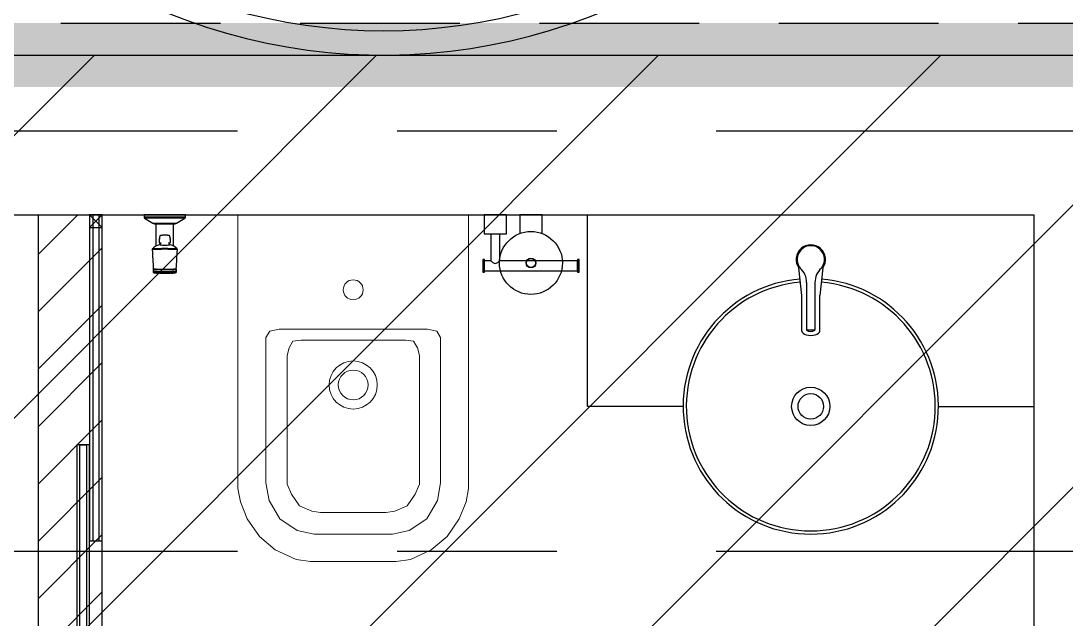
# Model space of a CAD drawing. Header units: centimetres. Extents: x -7408 to 35293, y -3951 to 3084.
# Drawn here: x -1678.8 to -1515, y 2619.7 to 2713.3 of the extents above; entities that cross this region are included whole.
import ezdxf

# ---------------------------------------------------------------- set-up
doc = ezdxf.new("R2010")
doc.units = ezdxf.units.CM
doc.header["$LTSCALE"] = 100
doc.header["$MEASUREMENT"] = 0
doc.linetypes.add('A0-01 FLOOR PLANS$0$HIDDEN', pattern=[0.375, 0.25, -0.125])
doc.linetypes.add('GRID$0$GRID$0$XREF GRID$0$GRIDS$0$CENTER', pattern=[2, 1.25, -0.25, 0.25, -0.25])
for name, color, linetype in [('A0-01 FLOOR PLANS$0$BATH FIXTURES', 85, 'Continuous'), ('A0-01 FLOOR PLANS$0$COUNTERS', 85, 'Continuous'), ('A0-01 FLOOR PLANS$0$DOOR', 1, 'Continuous'), ('A0-01 FLOOR PLANS$0$HIDDEN -03', 8, 'A0-01 FLOOR PLANS$0$HIDDEN'), ('A0-01 FLOOR PLANS$0$STAIR', 4, 'Continuous'), ('A0-01 FLOOR PLANS$0$THRESHOLD', 8, 'Continuous'), ('A0-01 FLOOR PLANS$0$TILE', 252, 'Continuous'), ('A0-01 FLOOR PLANS$0$WALL-01', 7, 'Continuous'), ('DCCA-USABLE AREA', 10, 'Continuous'), ('GRID$0$XREF GRID', 11, 'GRID$0$GRID$0$XREF GRID$0$GRIDS$0$CENTER')]:
    doc.layers.add(name, color=color, linetype=linetype)

# ---------------------------------------------------------------- blocks, each defined once
blk = doc.blocks.new('GRID')
at = {"layer": 'GRID$0$XREF GRID'}
for p, q in [((-1969.8, 2696.16), (-230.24, 2696.16)), ((-1969.8, 2630.32), (-230.24, 2630.32))]:
    blk.add_line(p, q, dxfattribs=at)
blk = doc.blocks.new('A0-01 FLOOR PLANS$0$Bath_WashBasin_D-40_01')
for p, q in [((-1.4, -7.96), (-1.88, -3.63)), ((1.88, -3.63), (1.4, -7.96)), ((-0.65, -5.9), (-0.65, -13.37)), ((0.65, -5.9), (0.65, -13.37)), ((-1.4, -13.5), (-1.4, -7.96)), ((1.4, -13.5), (1.4, -7.96)), ((0.65, -13.37), (-0.65, -13.37))]:
    blk.add_line(p, q)
for radius in [3, 2]:
    blk.add_circle((0, -25.3), radius)
for centre, radius, start, end in [((0, -2.3), 2.3, 324.6388, 215.3612), ((0, -2.3), 2.15, 320.9725, 219.0275), ((-3.61, -5.89), 2.96, 359.8082, 49.0473), ((3.61, -5.89), 2.96, 130.9527, 180.1918), ((0, -25.3), 20, 94.8311, 85.1689), ((0, -25.3), 19.5, 94.7941, 85.2059), ((0, -12.55), 1.05, 231.7534, 308.2466)]:
    blk.add_arc(centre, radius, start, end)
blk.add_ellipse((0, -13.5), major_axis=(-1.4, 0), ratio=0.500001, start_param=6.283185, end_param=9.424778)
blk = doc.blocks.new('A0-01 FLOOR PLANS$0$BID2')
at = {"layer": 'A0-01 FLOOR PLANS$0$BATH FIXTURES', "lineweight": 18}
for points in [[(18.07, 0), (0, 0), (0, -42.87), (0.38, -44.94), (1.44, -47.63), (3.36, -50.37), (5.82, -52.44), (9.13, -53.98), (11.34, -54.31), (18.07, -54.31)], [(18.07, 0), (36.1, 0), (36.1, -42.87), (35.76, -44.94), (34.65, -47.63), (32.78, -50.37), (30.28, -52.44), (27.01, -53.98), (24.8, -54.31), (18.07, -54.31)], [(18.07, -17.93), (6.44, -17.93), (5, -18.22), (4.37, -19.23), (4.37, -41.96), (4.9, -44.75), (6.58, -47.63), (9.28, -49.41), (11.92, -49.99), (18.07, -49.99)], [(18.07, -17.93), (29.7, -17.93), (31.15, -18.22), (31.72, -19.23), (31.72, -41.96), (31.24, -44.75), (29.56, -47.63), (26.82, -49.41), (24.22, -49.99), (18.07, -49.99)], [(18.07, -19.66), (9.9, -19.66), (8.6, -19.8), (8.03, -20.81), (7.69, -22.01), (7.69, -42.2), (8.36, -43.74), (9.66, -45.56), (11.58, -46.43), (12.93, -46.62), (18.07, -46.62)], [(18.07, -19.66), (26.24, -19.66), (27.49, -19.8), (28.12, -20.81), (28.45, -22.01), (28.45, -42.2), (27.78, -43.74), (26.48, -45.56), (24.56, -46.43), (23.17, -46.62), (18.07, -46.62)]]:
    blk.add_lwpolyline(points, dxfattribs=at)
for points in [[(16.49, -11.75), (16.49, -10.89), (17.19, -10.19), (18.05, -10.19), (18.91, -10.19), (19.61, -10.89), (19.61, -11.75), (19.61, -12.61), (18.91, -13.31), (18.05, -13.31), (17.19, -13.31), (16.49, -12.61), (16.49, -11.75)], [(14.28, -26.65), (14.28, -24.57), (15.96, -22.88), (18.05, -22.88), (20.13, -22.88), (21.82, -24.57), (21.82, -26.65), (21.82, -28.74), (20.13, -30.42), (18.05, -30.42), (15.96, -30.42), (14.28, -28.74), (14.28, -26.65)], [(15.72, -26.65), (15.72, -25.36), (16.76, -24.32), (18.05, -24.32), (19.34, -24.32), (20.38, -25.36), (20.38, -26.65), (20.38, -27.94), (19.34, -28.98), (18.05, -28.98), (16.76, -28.98), (15.72, -27.94), (15.72, -26.65)]]:
    blk.add_open_spline(points, degree=3, knots=[0, 0, 0, 0, 1, 1, 1, 2, 2, 2, 3, 3, 3, 4, 4, 4, 4], dxfattribs=at)
blk = doc.blocks.new('A0-01 FLOOR PLANS$0$A$Cadd0125e')
at = {"layer": 'A0-01 FLOOR PLANS$0$BATH FIXTURES'}
for p, q in [((7.82, 5.1), (7.82, 1.4)), ((8.65, 0.09), (8.65, 6.41)), ((8.82, 6.5), (8.82, 0)), ((9.16, 1.25), (9.16, 5.25)), ((7.76, 4.63), (4.26, 4.63)), ((4.84, 3.94), (4.44, 3.93)), ((4.84, 3.94), (4.44, 3.93)), ((4.82, 3.93), (4.82, 3.93)), ((5.52, 4.07), (5.32, 4.07)), ((4.26, 1.86), (7.76, 1.86)), ((4.44, 2.57), (4.84, 2.56)), ((5.32, 2.42), (5.52, 2.43))]:
    blk.add_line(p, q, dxfattribs=at)
for points in [[(0.59, 5.04), (0.27, 5.04)], [(0.27, 1.46), (0.59, 1.46)]]:
    blk.add_lwpolyline(points, close=True, dxfattribs=at)
blk.add_lwpolyline([(3.89, 5.15, 0.00277), (3.87, 5.16, 0.001337), (3.87, 5.17, -0.020661), (3.87, 1.33, 0.001362), (3.87, 1.34, 0.00279), (3.89, 1.35)], format="xyb", dxfattribs=at)
for points in [[(8.65, 0.09, 0.257001), (8.82, 0), (9.16, 0), (9.16, 6.5), (8.82, 6.5, 0.257001), (8.65, 6.41), (7.82, 5.1, 0.142087), (7.76, 4.88), (7.76, 1.62, 0.142087), (7.82, 1.4)], [(0.03, 4.1, 0.404323), (0, 4.07, -0.404323)], [(0.03, 3.39, 0.404323), (0, 3.36, -0.404323)], [(0.04, 4.54, 0.404323), (0.01, 4.51, -0.404323)], [(0.01, 3.84, 0.056358), (0.01, 3.83, -0.056358)], [(0.05, 4.16, 0.404323), (0.02, 4.13, -0.404323)], [(0.03, 2.67, 0.404323), (0, 2.65, -0.404323)], [(0.04, 2.91, 0.404323), (0.01, 2.88, -0.404323)], [(0.04, 2.23, 0.404323), (0.01, 2.21, -0.404323)], [(0.05, 3, 0.404323), (0.02, 2.97, -0.404323)]]:
    blk.add_lwpolyline(points, format="xyb", close=True, dxfattribs=at)
for centre, radius, start, end in [((3.72, 5.02), 0.207, 45.4618, 99.4976), ((-27.86, 3.25), 31.61, 356.42, 3.5774), ((3.83, 5.11), 0.0651, 46.2112, 54.7843), ((2.67, 3.86), 1.77, 4.0599, 46.7105), ((19.33, 3.25), 14.91, 177.1752, 182.8246), ((2.67, 2.64), 1.77, 313.2898, 355.9537), ((3.72, 1.48), 0.204, 260.0327, 314.9167), ((3.83, 1.39), 0.0656, 306.8555, 313.7758)]:
    blk.add_arc(centre, radius, start, end, dxfattribs=at)
for centre, major_axis, ratio, start_param, end_param in [((0.63, 3.25), (0, 1.76), 0.017452, 0.079526, 3.069997), ((0.63, 3.25), (0, 1.76), 0.017452, 0.079526, 3.069997), ((0.63, 3.25), (0, 1.76), 0.017452, 0, 0.079526), ((0.63, 3.25), (0, 1.76), 0.017452, 0, 0.079526), ((4.71, 3.96), (0.197, -0.012), 0.259959, 4.930881, 5.439711), ((0.63, 3.25), (0, 1.76), 0.017452, 3.069997, 3.292425), ((0.63, 3.25), (0, 1.76), 0.017452, 3.069997, 3.292425), ((0.63, 3.25), (0, 1.76), 0.017452, 3.292425, 3.362535), ((0.63, 3.25), (0, 1.76), 0.017452, 3.292425, 3.362535)]:
    blk.add_ellipse(centre, major_axis=major_axis, ratio=ratio, start_param=start_param, end_param=end_param, dxfattribs=at)
for points, knots in [([(0.27, 1.46), (0.25, 1.46), (0.22, 1.46), (0.18, 1.46), (0.15, 1.48), (0.13, 1.49), (0.12, 1.5), (0.11, 1.51), (0.1, 1.53), (0.09, 1.55), (0.08, 1.57), (0.08, 1.58), (0.08, 1.6), (0.08, 1.63), (0.08, 1.67), (0.07, 1.71), (0.07, 1.76), (0.07, 1.83), (0.07, 1.9), (0.07, 1.99), (0.06, 2.08), (0.06, 2.17), (0.06, 2.27), (0.06, 2.37), (0.06, 2.47), (0.06, 2.59), (0.06, 2.73), (0.06, 2.89), (0.06, 3.05), (0.06, 3.21), (0.06, 3.35), (0.06, 3.47), (0.06, 3.59), (0.06, 3.72), (0.06, 3.84), (0.06, 3.96), (0.06, 4.08), (0.06, 4.2), (0.06, 4.3), (0.06, 4.39), (0.06, 4.48), (0.07, 4.55), (0.07, 4.62), (0.07, 4.68), (0.07, 4.74), (0.07, 4.78), (0.08, 4.83), (0.08, 4.86), (0.08, 4.9), (0.08, 4.92), (0.09, 4.94), (0.09, 4.95), (0.09, 4.96), (0.1, 4.97), (0.11, 4.99), (0.12, 5), (0.13, 5.01), (0.14, 5.02), (0.16, 5.03), (0.19, 5.04), (0.23, 5.04), (0.26, 5.04), (0.27, 5.04), (0.26, 5.04), (0.23, 5.04), (0.19, 5.04), (0.16, 5.03), (0.14, 5.02), (0.13, 5.01), (0.12, 5), (0.11, 4.99), (0.1, 4.97), (0.09, 4.96), (0.09, 4.95), (0.09, 4.94), (0.08, 4.92), (0.08, 4.9), (0.08, 4.86), (0.08, 4.83), (0.07, 4.78), (0.07, 4.74), (0.07, 4.68), (0.07, 4.62), (0.07, 4.55), (0.06, 4.48), (0.06, 4.39), (0.06, 4.3), (0.06, 4.2), (0.06, 4.08), (0.06, 3.96), (0.06, 3.84), (0.06, 3.72), (0.06, 3.59), (0.06, 3.47), (0.06, 3.35), (0.06, 3.21), (0.06, 3.05), (0.06, 2.89), (0.06, 2.73), (0.06, 2.59), (0.06, 2.47), (0.06, 2.37), (0.06, 2.27), (0.06, 2.17), (0.06, 2.08), (0.07, 1.99), (0.07, 1.9), (0.07, 1.83), (0.07, 1.76), (0.07, 1.71), (0.08, 1.67), (0.08, 1.63), (0.08, 1.6), (0.08, 1.58), (0.08, 1.57), (0.09, 1.55), (0.1, 1.53), (0.11, 1.51), (0.12, 1.5), (0.13, 1.49), (0.15, 1.48), (0.18, 1.46), (0.22, 1.46), (0.25, 1.46), (0.27, 1.46)], [0, 0, 0, 0, 0.009924, 0.017881, 0.02396, 0.02839, 0.031389, 0.033592, 0.038002, 0.047186, 0.057208, 0.072286, 0.088852, 0.106788, 0.126095, 0.146781, 0.16886, 0.192349, 0.217137, 0.241707, 0.265629, 0.288899, 0.311512, 0.333465, 0.354752, 0.375371, 0.405038, 0.434021, 0.464183, 0.495586, 0.517215, 0.539395, 0.562133, 0.585428, 0.608917, 0.63157, 0.657568, 0.68228, 0.70571, 0.727859, 0.749308, 0.768613, 0.78946, 0.811862, 0.829695, 0.848419, 0.868047, 0.888308, 0.910368, 0.929016, 0.937976, 0.945877, 0.954411, 0.961283, 0.965115, 0.969625, 0.972243, 0.975197, 0.979194, 0.984585, 0.991509, 1, 1, 1, 1.008491, 1.015415, 1.020806, 1.024803, 1.027757, 1.030375, 1.034885, 1.038717, 1.045589, 1.054123, 1.062024, 1.070984, 1.089632, 1.111692, 1.131953, 1.151581, 1.170305, 1.188138, 1.21054, 1.231387, 1.250692, 1.272141, 1.29429, 1.31772, 1.342432, 1.36843, 1.391083, 1.414572, 1.437867, 1.460605, 1.482785, 1.504414, 1.535817, 1.565979, 1.594962, 1.624629, 1.645248, 1.666535, 1.688488, 1.711101, 1.734371, 1.758293, 1.782863, 1.807651, 1.83114, 1.853219, 1.873905, 1.893212, 1.911148, 1.927714, 1.942792, 1.952814, 1.961998, 1.966408, 1.968611, 1.97161, 1.97604, 1.982119, 1.990076, 2, 2, 2, 2]), ([(0.27, 1.46), (0.27, 1.46), (0.27, 1.46), (0.27, 1.46), (0.26, 1.51), (0.26, 1.69), (0.25, 1.83), (0.25, 2.16), (0.25, 2.36), (0.24, 2.8), (0.24, 3.03), (0.24, 3.5), (0.24, 3.74), (0.25, 4.17), (0.25, 4.37), (0.25, 4.69), (0.26, 4.83), (0.26, 5), (0.27, 5.04), (0.27, 5.04), (0.27, 5.04), (0.26, 5), (0.26, 4.83), (0.25, 4.69), (0.25, 4.37), (0.25, 4.17), (0.24, 3.74), (0.24, 3.5), (0.24, 3.03), (0.24, 2.8), (0.25, 2.36), (0.25, 2.16), (0.25, 1.83), (0.26, 1.69), (0.26, 1.51), (0.27, 1.46), (0.27, 1.46), (0.27, 1.46), (0.27, 1.46)], [0, 0, 0, 0, 0.002872, 0.002872, 0.127872, 0.127872, 0.252872, 0.252872, 0.377872, 0.377872, 0.502872, 0.502872, 0.627872, 0.627872, 0.752872, 0.752872, 0.877872, 0.877872, 1, 1, 1, 1.12242, 1.12242, 1.247719, 1.247719, 1.373018, 1.373018, 1.498316, 1.498316, 1.623615, 1.623615, 1.748914, 1.748914, 1.874213, 1.874213, 1.999512, 1.999512, 2, 2, 2, 2]), ([(0.6, 5.04), (0.6, 5.04), (0.6, 5.04), (0.61, 5.04), (0.62, 5.03), (0.62, 5.03), (0.62, 5.02), (0.63, 5.02), (0.63, 5.01), (0.63, 5.01), (0.63, 5), (0.63, 5.01), (0.63, 5.01), (0.63, 5.02), (0.62, 5.02), (0.62, 5.03), (0.62, 5.03), (0.61, 5.04), (0.6, 5.04), (0.6, 5.04), (0.6, 5.04)], [0, 0, 0, 0, 0.040837, 0.104882, 0.170099, 0.240859, 0.347859, 0.486894, 0.698093, 1, 1, 1, 1.301907, 1.513106, 1.652141, 1.759141, 1.829901, 1.895118, 1.959163, 2, 2, 2, 2]), ([(0.63, 1.52), (0.63, 1.53), (0.63, 1.53), (0.63, 1.56), (0.63, 1.59), (0.62, 1.68), (0.62, 1.73), (0.62, 1.86), (0.61, 1.93), (0.61, 2.09), (0.61, 2.18), (0.61, 2.37), (0.61, 2.47), (0.61, 2.79), (0.6, 3.02), (0.6, 3.25), (0.6, 3.48), (0.61, 3.71), (0.61, 4.13), (0.61, 4.33), (0.61, 4.57), (0.62, 4.64), (0.62, 4.77), (0.62, 4.82), (0.63, 4.91), (0.63, 4.94), (0.63, 4.97), (0.63, 4.97), (0.63, 4.98)], [0, 0, 0, 0, 0.031344, 0.031344, 0.169724, 0.169724, 0.308103, 0.308103, 0.446482, 0.446482, 0.584862, 0.584862, 0.723241, 0.723241, 1, 1, 1, 1.277961, 1.277961, 1.555923, 1.555923, 1.694904, 1.694904, 1.833884, 1.833884, 1.972865, 1.972865, 2, 2, 2, 2]), ([(0.68, 5.05), (0.68, 5.05), (0.67, 5.05), (0.66, 5.04), (0.65, 5.04), (0.65, 5.03), (0.64, 5.02), (0.64, 5.02), (0.64, 5.01), (0.63, 5), (0.63, 5), (0.63, 4.99), (0.63, 4.98), (0.63, 4.98)], [0, 0, 0, 0, 0.018142, 0.075916, 0.128935, 0.180639, 0.234525, 0.295667, 0.372066, 0.476166, 0.632104, 0.912558, 1, 1, 1, 1]), ([(0.03, 3.83), (0.03, 3.83), (0.03, 3.83), (0.02, 3.83), (0.01, 3.83), (0.01, 3.84), (0.01, 3.85), (0, 3.85), (0, 3.85), (0, 3.85), (0, 3.86), (0, 3.85), (0, 3.85), (0, 3.85), (0.01, 3.85), (0.01, 3.84), (0.01, 3.83), (0.02, 3.83), (0.03, 3.83), (0.03, 3.83), (0.03, 3.83)], [0, 0, 0, 0, 0.017198, 0.209791, 0.385258, 0.529689, 0.655532, 0.744471, 0.846042, 1, 1, 1, 1.153958, 1.255529, 1.344468, 1.470311, 1.614742, 1.790209, 1.982802, 2, 2, 2, 2]), ([(0.04, 4.27), (0.04, 4.27), (0.04, 4.26), (0.03, 4.27), (0.02, 4.27), (0.02, 4.28), (0.02, 4.28), (0.02, 4.29), (0.01, 4.29), (0.01, 4.29), (0.01, 4.29), (0.01, 4.29), (0.01, 4.29), (0.02, 4.29), (0.02, 4.28), (0.02, 4.28), (0.02, 4.27), (0.03, 4.27), (0.04, 4.26), (0.04, 4.27), (0.04, 4.27)], [0, 0, 0, 0, 0.017198, 0.209791, 0.385258, 0.529689, 0.655532, 0.744471, 0.846042, 1, 1, 1, 1.153958, 1.255529, 1.344468, 1.470311, 1.614742, 1.790209, 1.982802, 2, 2, 2, 2]), ([(0.04, 3.59), (0.04, 3.59), (0.04, 3.59), (0.03, 3.59), (0.02, 3.6), (0.01, 3.6), (0.01, 3.61), (0.01, 3.61), (0.01, 3.62), (0.01, 3.62), (0.01, 3.62), (0.01, 3.62), (0.01, 3.62), (0.01, 3.61), (0.01, 3.61), (0.01, 3.6), (0.02, 3.6), (0.03, 3.59), (0.04, 3.59), (0.04, 3.59), (0.04, 3.59)], [0, 0, 0, 0, 0.017198, 0.209791, 0.385258, 0.529689, 0.655532, 0.744471, 0.846042, 1, 1, 1, 1.153958, 1.255529, 1.344468, 1.470311, 1.614742, 1.790209, 1.982802, 2, 2, 2, 2]), ([(0.05, 3.5), (0.05, 3.5), (0.04, 3.5), (0.04, 3.51), (0.03, 3.51), (0.02, 3.52), (0.02, 3.52), (0.02, 3.53), (0.02, 3.53), (0.02, 3.53), (0.02, 3.53), (0.02, 3.53), (0.02, 3.53), (0.02, 3.53), (0.02, 3.52), (0.02, 3.52), (0.03, 3.51), (0.04, 3.51), (0.04, 3.5), (0.05, 3.5), (0.05, 3.5)], [0, 0, 0, 0, 0.017198, 0.209791, 0.385258, 0.529689, 0.655532, 0.744471, 0.846042, 1, 1, 1, 1.153958, 1.255529, 1.344468, 1.470311, 1.614742, 1.790209, 1.982802, 2, 2, 2, 2]), ([(4.74, 4.06), (4.72, 4.06), (4.7, 4.06), (4.67, 4.06), (4.66, 4.05), (4.65, 4.05), (4.64, 4.05), (4.62, 4.05), (4.6, 4.04), (4.59, 4.02), (4.57, 4.01), (4.56, 3.99), (4.55, 3.96), (4.54, 3.94), (4.54, 3.93), (4.54, 3.93)], [0, 0, 0, 0, 0.261916, 0.442765, 0.490102, 0.537322, 0.596088, 0.655775, 0.714696, 0.772041, 0.819201, 0.865142, 0.929777, 0.998908, 1, 1, 1, 1]), ([(4.74, 4.06), (4.83, 4.07), (4.92, 4.07), (5.02, 4.07), (5.09, 4.07), (5.17, 4.07), (5.24, 4.07), (5.31, 4.07), (5.38, 4.07), (5.44, 4.07)], [0, 0, 0, 0, 1, 1, 1, 2, 2, 2, 3, 3, 3, 3]), ([(5.52, 2.43), (5.53, 2.43), (5.55, 2.43), (5.58, 2.43), (5.61, 2.43), (5.63, 2.43), (5.65, 2.43), (5.67, 2.43), (5.69, 2.44), (5.71, 2.44), (5.72, 2.44), (5.74, 2.44), (5.75, 2.44), (5.77, 2.45), (5.78, 2.45), (5.79, 2.45), (5.79, 2.45), (5.8, 2.46), (5.81, 2.46), (5.82, 2.46), (5.82, 2.47), (5.83, 2.47), (5.84, 2.48), (5.85, 2.49), (5.87, 2.51), (5.88, 2.53), (5.89, 2.56), (5.9, 2.6), (5.91, 2.64), (5.92, 2.69), (5.93, 2.75), (5.93, 2.8), (5.94, 2.84), (5.94, 2.87), (5.94, 2.9), (5.94, 2.95), (5.95, 3.01), (5.95, 3.09), (5.95, 3.18), (5.95, 3.27), (5.95, 3.37), (5.95, 3.46), (5.94, 3.55), (5.94, 3.62), (5.93, 3.67), (5.93, 3.71), (5.92, 3.76), (5.92, 3.8), (5.91, 3.85), (5.9, 3.88), (5.89, 3.91), (5.89, 3.94), (5.88, 3.96), (5.87, 3.98), (5.86, 4), (5.85, 4.01), (5.84, 4.02), (5.83, 4.02), (5.82, 4.03), (5.82, 4.03), (5.81, 4.04), (5.8, 4.04), (5.79, 4.04), (5.78, 4.04), (5.78, 4.05), (5.77, 4.05), (5.76, 4.05), (5.75, 4.05), (5.74, 4.05), (5.72, 4.06), (5.71, 4.06), (5.69, 4.06), (5.67, 4.06), (5.66, 4.06), (5.64, 4.06), (5.62, 4.06), (5.6, 4.07), (5.58, 4.07), (5.56, 4.07), (5.56, 4.07)], [0, 0, 0, 0, 0.034691, 0.066377, 0.095186, 0.121282, 0.144852, 0.166081, 0.185168, 0.198757, 0.215917, 0.236123, 0.253223, 0.267206, 0.276209, 0.285043, 0.295811, 0.304095, 0.310563, 0.315945, 0.319875, 0.324511, 0.330106, 0.335887, 0.343605, 0.354236, 0.366908, 0.378747, 0.392043, 0.407307, 0.422694, 0.435607, 0.441339, 0.447544, 0.455288, 0.462789, 0.477632, 0.492677, 0.508995, 0.526024, 0.543675, 0.561661, 0.578526, 0.595192, 0.605393, 0.613569, 0.622125, 0.635568, 0.648559, 0.659166, 0.668835, 0.678191, 0.688076, 0.698939, 0.708058, 0.711559, 0.715397, 0.719322, 0.723637, 0.72731, 0.732041, 0.737264, 0.743366, 0.750983, 0.761063, 0.770186, 0.779166, 0.790116, 0.803025, 0.820484, 0.841437, 0.854477, 0.86953, 0.886728, 0.906336, 0.927258, 0.950798, 0.9772, 1, 1, 1, 1]), ([(0.03, 3.11), (0.03, 3.11), (0.03, 3.11), (0.02, 3.12), (0.01, 3.12), (0, 3.13), (0, 3.13), (0, 3.14), (0, 3.14), (0, 3.14), (0, 3.14), (0, 3.14), (0, 3.14), (0, 3.14), (0, 3.13), (0, 3.13), (0.01, 3.12), (0.02, 3.12), (0.03, 3.11), (0.03, 3.11), (0.03, 3.11)], [0, 0, 0, 0, 0.017198, 0.209791, 0.385258, 0.529689, 0.655532, 0.744471, 0.846042, 1, 1, 1, 1.153958, 1.255529, 1.344468, 1.470311, 1.614742, 1.790209, 1.982802, 2, 2, 2, 2]), ([(0.03, 2.4), (0.03, 2.4), (0.03, 2.4), (0.02, 2.41), (0.01, 2.41), (0.01, 2.42), (0.01, 2.42), (0, 2.43), (0, 2.43), (0, 2.43), (0, 2.43), (0, 2.43), (0, 2.43), (0, 2.43), (0.01, 2.42), (0.01, 2.42), (0.01, 2.41), (0.02, 2.41), (0.03, 2.4), (0.03, 2.4), (0.03, 2.4)], [0, 0, 0, 0, 0.017198, 0.209791, 0.385258, 0.529689, 0.655532, 0.744471, 0.846042, 1, 1, 1, 1.153958, 1.255529, 1.344468, 1.470311, 1.614742, 1.790209, 1.982802, 2, 2, 2, 2]), ([(0.01, 2.66), (0.01, 2.66), (0.01, 2.67), (0.01, 2.67), (0.01, 2.67), (0.01, 2.67), (0.01, 2.67), (0.01, 2.66), (0.01, 2.66)], [0, 0, 0, 0, 0.369056, 1, 1, 1, 1.630944, 2, 2, 2, 2]), ([(0.04, 1.96), (0.04, 1.96), (0.04, 1.96), (0.03, 1.97), (0.02, 1.97), (0.02, 1.98), (0.02, 1.98), (0.02, 1.99), (0.01, 1.99), (0.01, 1.99), (0.01, 1.99), (0.01, 1.99), (0.01, 1.99), (0.02, 1.99), (0.02, 1.98), (0.02, 1.98), (0.02, 1.97), (0.03, 1.97), (0.04, 1.96), (0.04, 1.96), (0.04, 1.96)], [0, 0, 0, 0, 0.017198, 0.209791, 0.385258, 0.529689, 0.655532, 0.744471, 0.846042, 1, 1, 1, 1.153958, 1.255529, 1.344468, 1.470311, 1.614742, 1.790209, 1.982802, 2, 2, 2, 2]), ([(0.05, 2.34), (0.05, 2.34), (0.04, 2.34), (0.04, 2.35), (0.03, 2.35), (0.02, 2.36), (0.02, 2.36), (0.02, 2.37), (0.02, 2.37), (0.02, 2.37), (0.02, 2.37), (0.02, 2.37), (0.02, 2.37), (0.02, 2.37), (0.02, 2.36), (0.02, 2.36), (0.03, 2.35), (0.04, 2.35), (0.04, 2.34), (0.05, 2.34), (0.05, 2.34)], [0, 0, 0, 0, 0.017198, 0.209791, 0.385258, 0.529689, 0.655532, 0.744471, 0.846042, 1, 1, 1, 1.153958, 1.255529, 1.344468, 1.470311, 1.614742, 1.790209, 1.982802, 2, 2, 2, 2]), ([(4.84, 2.58), (4.81, 2.59), (4.78, 2.59), (4.75, 2.59), (4.65, 2.59), (4.54, 2.59), (4.44, 2.59)], [0, 0, 0, 0, 1, 1, 1, 2, 2, 2, 2]), ([(4.54, 2.57), (4.54, 2.56), (4.55, 2.54), (4.56, 2.51), (4.57, 2.49), (4.58, 2.48), (4.59, 2.47), (4.61, 2.46), (4.62, 2.45), (4.64, 2.44), (4.65, 2.44), (4.66, 2.44), (4.67, 2.44), (4.69, 2.44), (4.71, 2.43), (4.73, 2.43), (4.73, 2.43)], [0, 0, 0, 0, 0.062609, 0.129698, 0.190349, 0.232139, 0.269729, 0.30588, 0.36386, 0.421572, 0.479984, 0.53868, 0.587117, 0.636096, 0.881647, 1, 1, 1, 1]), ([(5.44, 2.43), (5.38, 2.43), (5.31, 2.42), (5.24, 2.42), (5.17, 2.42), (5.09, 2.42), (5.02, 2.42), (4.92, 2.42), (4.83, 2.42), (4.74, 2.43)], [0, 0, 0, 0, 1, 1, 1, 2, 2, 2, 3, 3, 3, 3]), ([(0.63, 1.5), (0.63, 1.5), (0.63, 1.5), (0.63, 1.49), (0.63, 1.48), (0.62, 1.48), (0.62, 1.47), (0.62, 1.47), (0.62, 1.46), (0.61, 1.46), (0.6, 1.45), (0.59, 1.46), (0.59, 1.46), (0.59, 1.46), (0.6, 1.45), (0.61, 1.46), (0.62, 1.46), (0.62, 1.47), (0.62, 1.47), (0.62, 1.48), (0.63, 1.48), (0.63, 1.49), (0.63, 1.5), (0.63, 1.5), (0.63, 1.5)], [0, 0, 0, 0, 0.003514, 0.353947, 0.551493, 0.672416, 0.756463, 0.821383, 0.877965, 0.933598, 0.994778, 1, 1, 1, 1.005222, 1.066402, 1.122035, 1.178617, 1.243537, 1.327584, 1.448507, 1.646053, 1.996486, 2, 2, 2, 2]), ([(0.63, 1.52), (0.63, 1.52), (0.63, 1.51), (0.63, 1.5), (0.64, 1.49), (0.64, 1.49), (0.64, 1.48), (0.65, 1.47), (0.65, 1.46), (0.66, 1.46), (0.67, 1.45), (0.68, 1.45), (0.68, 1.45)], [0, 0, 0, 0, 0.087435, 0.430457, 0.580647, 0.688337, 0.753671, 0.81216, 0.867684, 0.92348, 0.980477, 1, 1, 1, 1])]:
    blk.add_open_spline(points, degree=3, knots=knots, dxfattribs=at)
for points, weights, knots in [([(0.63, 5), (0.63, 4.99), (0.63, 4.98), (0.63, 4.99), (0.63, 5), (0.63, 5.01), (0.63, 5.01), (0.63, 5.01), (0.63, 5)], [1, 0.999435686662, 1, 0.999435686662, 1, 0.997653932691, 1, 0.997653932691, 1], [0, 0, 0, 0.0671932, 0.0671932, 0.1343865, 0.1343865, 0.2714116, 0.2714116, 0.4084367, 0.4084367, 0.4084367]), ([(0, 3.86), (0, 3.88), (0, 3.96), (0, 4.05), (0, 4.06), (0, 4.05), (0, 3.96), (0, 3.88), (0, 3.86)], [1, 0.771731449229, 1, 0.771731449229, 1, 0.771731449229, 1, 0.771731449229, 1], [0, 0, 0, 1.378474, 1.378474, 2.756948, 2.756948, 4.135422, 4.135422, 5.513896, 5.513896, 5.513896]), ([(0, 3.15), (0, 3.16), (0, 3.25), (0, 3.34), (0, 3.35), (0, 3.34), (0, 3.25), (0, 3.16), (0, 3.15)], [1, 0.771731449229, 1, 0.771731449229, 1, 0.771731449229, 1, 0.771731449229, 1], [0, 0, 0, 1.378474, 1.378474, 2.756948, 2.756948, 4.135422, 4.135422, 5.513896, 5.513896, 5.513896]), ([(0.01, 4.3), (0.01, 4.31), (0.01, 4.4), (0.01, 4.49), (0.01, 4.5), (0.01, 4.49), (0.01, 4.4), (0.01, 4.31), (0.01, 4.3)], [1, 0.771731449229, 1, 0.771731449229, 1, 0.771731449229, 1, 0.771731449229, 1], [0, 0, 0, 1.378474, 1.378474, 2.756948, 2.756948, 4.135422, 4.135422, 5.513896, 5.513896, 5.513896]), ([(0.01, 3.62), (0.01, 3.64), (0.01, 3.73), (0.01, 3.81), (0.01, 3.83), (0.01, 3.81), (0.01, 3.73), (0.01, 3.64), (0.01, 3.62)], [1, 0.771731449229, 1, 0.771731449229, 1, 0.771731449229, 1, 0.771731449229, 1], [0, 0, 0, 1.378474, 1.378474, 2.756948, 2.756948, 4.135422, 4.135422, 5.513896, 5.513896, 5.513896]), ([(0.02, 3.54), (0.02, 3.55), (0.02, 3.6), (0.02, 3.55), (0.02, 3.54)], [1, 0.880136793313, 1, 0.880136793313, 1], [0, 0, 0, 0.989292, 0.989292, 1.978584, 1.978584, 1.978584]), ([(0.03, 3.83), (0.03, 3.83), (0.03, 3.96), (0.03, 4.1), (0.03, 4.1), (0.05, 4.1), (0.06, 4.1), (0.05, 4.1), (0.03, 4.1), (0.03, 4.1), (0.03, 3.96), (0.03, 3.83), (0.03, 3.83), (0.05, 3.83), (0.06, 3.83), (0.05, 3.83), (0.03, 3.83)], [1, 0.707214493379, 1, 0.707214493379, 1, 1, 1, 1, 1, 0.707214493379, 1, 0.707214493379, 1, 1, 1, 1, 1], [0, 0, 0, 1.570492, 1.570492, 3.140983, 3.140983, 4.140983, 4.140983, 5.140983, 5.140983, 6.711475, 6.711475, 8.281967, 8.281967, 9.281967, 9.281967, 10.281967, 10.281967, 10.281967]), ([(0.03, 3.39), (0.03, 3.4), (0.03, 3.43), (0.03, 3.47), (0.03, 3.52), (0.03, 3.47), (0.03, 3.43), (0.03, 3.4), (0.03, 3.39)], [1, 0.919204368944, 1, 0.919204368944, 1, 0.919204368944, 1, 0.919204368944, 1], [0, 0, 0, 0.809482, 0.809482, 1.618964, 1.618964, 2.428447, 2.428447, 3.237929, 3.237929, 3.237929]), ([(0.03, 3.11), (0.03, 3.11), (0.03, 3.25), (0.03, 3.39), (0.03, 3.39), (0.04, 3.39), (0.06, 3.39), (0.04, 3.39), (0.03, 3.39), (0.03, 3.39), (0.03, 3.25), (0.03, 3.11), (0.03, 3.11), (0.04, 3.11), (0.06, 3.11), (0.04, 3.11), (0.03, 3.11)], [1, 0.707214493378, 1, 0.707214493378, 1, 1, 1, 1, 1, 0.707214493381, 1, 0.707214493381, 1, 1, 1, 1, 1], [0, 0, 0, 1.570492, 1.570492, 3.140983, 3.140983, 4.140983, 4.140983, 5.140983, 5.140983, 6.711475, 6.711475, 8.281967, 8.281967, 9.281967, 9.281967, 10.281967, 10.281967, 10.281967]), ([(0.04, 4.27), (0.04, 4.27), (0.04, 4.4), (0.04, 4.54), (0.04, 4.54), (0.06, 4.54), (0.07, 4.54), (0.06, 4.54), (0.04, 4.54), (0.04, 4.54), (0.04, 4.4), (0.04, 4.27), (0.04, 4.27), (0.05, 4.27), (0.06, 4.26), (0.05, 4.27), (0.04, 4.27)], [1, 0.707214493379, 1, 0.707214493379, 1, 1, 1, 1, 1, 0.707214493381, 1, 0.707214493381, 1, 1, 1, 1, 1], [0, 0, 0, 1.570492, 1.570492, 3.140983, 3.140983, 4.140983, 4.140983, 5.140983, 5.140983, 6.711475, 6.711475, 8.281967, 8.281967, 9.281967, 9.281967, 10.281967, 10.281967, 10.281967]), ([(0.04, 4.1), (0.05, 4.16), (0.05, 4.16), (0.05, 4.16), (0.06, 4.16), (0.05, 4.16), (0.05, 4.16), (0.05, 4.16), (0.04, 4.1)], [1, 0.884663674898, 1, 1, 1, 1, 1, 0.884663674898, 1], [0, 0, 0, 0.970048, 0.970048, 1.970048, 1.970048, 2.970048, 2.970048, 3.940097, 3.940097, 3.940097]), ([(0.04, 3.83), (0.04, 3.76), (0.04, 3.68), (0.04, 3.59), (0.04, 3.59), (0.05, 3.59), (0.06, 3.59), (0.05, 3.59), (0.04, 3.59), (0.04, 3.59), (0.04, 3.68), (0.04, 3.76), (0.04, 3.83)], [1, 0.824380766099, 1, 0.824380766099, 1, 1, 1, 1, 1, 0.824519982907, 1, 0.824519982907, 1], [0, 0, 0, 1.203378, 1.203378, 2.406756, 2.406756, 3.406756, 3.406756, 4.406756, 4.406756, 5.609642, 5.609642, 6.812528, 6.812528, 6.812528]), ([(0.05, 3.5), (0.05, 3.5), (0.05, 3.59), (0.05, 3.5), (0.05, 3.5), (0.05, 3.5), (0.06, 3.5), (0.05, 3.5), (0.05, 3.5)], [1, 0.826224660362, 1, 0.826224660368, 1, 1, 1, 1, 1], [0, 0, 0, 1.196847, 1.196847, 2.393695, 2.393695, 3.393695, 3.393695, 4.393695, 4.393695, 4.393695]), ([(0.63, 1.65), (0.61, 1.65), (0.6, 2.45), (0.59, 3.25), (0.6, 4.05), (0.61, 4.85), (0.63, 4.85), (0.6, 4.85), (0.6, 3.25), (0.6, 1.65), (0.63, 1.65)], [1, 0.866025403784, 1, 0.866025403784, 1, 0.866025403784, 1, 0.707106781187, 1, 0.707106781187, 1], [0, 0, 0, 1.047198, 1.047198, 2.094395, 2.094395, 3.141593, 3.141593, 4.712389, 4.712389, 6.283185, 6.283185, 6.283185]), ([(4.44, 3.91), (4.6, 3.91), (4.75, 3.91), (4.8, 3.91), (4.84, 3.92)], [1, 1, 1, 0.967192798555, 1], [0, 0, 0, 1, 1, 1.513717, 1.513717, 1.513717]), ([(0, 2.44), (0, 2.45), (0, 2.54), (0, 2.63), (0, 2.64), (0, 2.63), (0, 2.54), (0, 2.45), (0, 2.44)], [1, 0.771731449229, 1, 0.771731449229, 1, 0.771731449229, 1, 0.771731449229, 1], [0, 0, 0, 1.378474, 1.378474, 2.756948, 2.756948, 4.135422, 4.135422, 5.513896, 5.513896, 5.513896]), ([(0.01, 2.67), (0.01, 2.69), (0.01, 2.77), (0.01, 2.86), (0.01, 2.88), (0.01, 2.86), (0.01, 2.77), (0.01, 2.69), (0.01, 2.67)], [1, 0.771731449229, 1, 0.771731449229, 1, 0.771731449229, 1, 0.771731449229, 1], [0, 0, 0, 1.378474, 1.378474, 2.756948, 2.756948, 4.135422, 4.135422, 5.513896, 5.513896, 5.513896]), ([(0.01, 2), (0.01, 2.01), (0.01, 2.1), (0.01, 2.19), (0.01, 2.2), (0.01, 2.19), (0.01, 2.1), (0.01, 2.01), (0.01, 2)], [1, 0.771731449229, 1, 0.771731449229, 1, 0.771731449229, 1, 0.771731449229, 1], [0, 0, 0, 1.378474, 1.378474, 2.756948, 2.756948, 4.135422, 4.135422, 5.513896, 5.513896, 5.513896]), ([(0.02, 2.9), (0.02, 2.95), (0.02, 2.96), (0.02, 2.95), (0.02, 2.9)], [1, 0.876807866783, 1, 0.876807866783, 1], [0, 0, 0, 1.003227, 1.003227, 2.006454, 2.006454, 2.006454]), ([(0.03, 2.98), (0.03, 3.03), (0.03, 3.07), (0.03, 3.1), (0.03, 3.11), (0.03, 3.1), (0.03, 3.07), (0.03, 3.03), (0.03, 2.98)], [1, 0.918085200288, 1, 0.918085200288, 1, 0.918085200288, 1, 0.918085200288, 1], [0, 0, 0, 0.815148, 0.815148, 1.630295, 1.630295, 2.445443, 2.445443, 3.260591, 3.260591, 3.260591]), ([(0.03, 2.4), (0.03, 2.4), (0.03, 2.54), (0.03, 2.67), (0.03, 2.67), (0.05, 2.67), (0.06, 2.67), (0.05, 2.67), (0.03, 2.67), (0.03, 2.67), (0.03, 2.54), (0.03, 2.4), (0.03, 2.4), (0.05, 2.4), (0.06, 2.4), (0.05, 2.4), (0.03, 2.4)], [1, 0.707214493381, 1, 0.707214493381, 1, 1, 1, 1, 1, 0.707214493379, 1, 0.707214493379, 1, 1, 1, 1, 1], [0, 0, 0, 1.570492, 1.570492, 3.140983, 3.140983, 4.140983, 4.140983, 5.140983, 5.140983, 6.711475, 6.711475, 8.281967, 8.281967, 9.281967, 9.281967, 10.281967, 10.281967, 10.281967]), ([(0.04, 2.67), (0.04, 2.74), (0.04, 2.82), (0.04, 2.91), (0.04, 2.91), (0.05, 2.91), (0.06, 2.91), (0.05, 2.91), (0.04, 2.91), (0.04, 2.91), (0.04, 2.82), (0.04, 2.74), (0.04, 2.67)], [1, 0.825991228198, 1, 0.825991228198, 1, 1, 1, 1, 1, 0.825991228198, 1, 0.825991228198, 1], [0, 0, 0, 1.197676, 1.197676, 2.395352, 2.395352, 3.395352, 3.395352, 4.395352, 4.395352, 5.593027, 5.593027, 6.790703, 6.790703, 6.790703]), ([(0.05, 2.34), (0.05, 2.34), (0.04, 2.4), (0.05, 2.34), (0.05, 2.34), (0.05, 2.34), (0.06, 2.34), (0.05, 2.34), (0.05, 2.34)], [1, 0.884663674904, 1, 0.884663674899, 1, 1, 1, 1, 1], [0, 0, 0, 0.970048, 0.970048, 1.940097, 1.940097, 2.940097, 2.940097, 3.940097, 3.940097, 3.940097]), ([(0.04, 1.96), (0.04, 1.96), (0.04, 2.1), (0.04, 2.23), (0.04, 2.23), (0.05, 2.23), (0.06, 2.24), (0.05, 2.23), (0.04, 2.23), (0.04, 2.23), (0.04, 2.1), (0.04, 1.96), (0.04, 1.96), (0.06, 1.96), (0.07, 1.96), (0.06, 1.96), (0.04, 1.96)], [1, 0.707214493379, 1, 0.707214493379, 1, 1, 1, 1, 1, 0.707214493379, 1, 0.707214493379, 1, 1, 1, 1, 1], [0, 0, 0, 1.570492, 1.570492, 3.140983, 3.140983, 4.140983, 4.140983, 5.140983, 5.140983, 6.711475, 6.711475, 8.281967, 8.281967, 9.281967, 9.281967, 10.281967, 10.281967, 10.281967]), ([(0.05, 2.91), (0.05, 3), (0.05, 3), (0.05, 3), (0.06, 3), (0.05, 3), (0.05, 3), (0.05, 3), (0.05, 2.91)], [1, 0.826224660367, 1, 1, 1, 1, 1, 0.826224660367, 1], [0, 0, 0, 1.196847, 1.196847, 2.196847, 2.196847, 3.196847, 3.196847, 4.393695, 4.393695, 4.393695])]:
    blk.add_rational_spline(points, weights, degree=2, knots=knots, dxfattribs=at)
for points in [[(3.69, 5.22), (2.69, 5.16), (1.69, 5.11), (0.68, 5.05)], [(4.84, 3.94), (4.84, 3.94), (4.84, 3.94), (4.84, 3.94)], [(5.53, 4.07), (5.53, 4.07), (5.54, 4.07), (5.55, 4.07)], [(4.59, 2.57), (4.59, 2.57), (4.59, 2.57), (4.59, 2.57)], [(4.84, 2.58), (4.81, 2.59), (4.78, 2.59), (4.75, 2.59)], [(5.52, 2.43), (5.52, 2.43), (5.52, 2.43), (5.52, 2.43)], [(0.68, 1.45), (1.69, 1.39), (2.69, 1.34), (3.69, 1.28)]]:
    blk.add_open_spline(points, degree=3, dxfattribs=at)
blk = doc.blocks.new('A0-01 FLOOR PLANS$0$A$C9e603a0f')
at = {"layer": 'A0-01 FLOOR PLANS$0$BATH FIXTURES'}
for p, q in [((5.8, 2.95), (5.8, 0)), ((9.3, 0), (9.3, 2.95)), ((5.8, 0), (9.3, 0))]:
    blk.add_line(p, q, dxfattribs=at)
for points in [[(0.25, 9), (0, 9), (0, 7), (0.25, 7)], [(14.85, 7), (15.1, 7), (15.1, 9), (14.85, 9)], [(11.4, 3), (11.4, 0), (14.9, 0), (14.9, 3)]]:
    blk.add_lwpolyline(points, close=True, dxfattribs=at)
for points in [[(14.85, 8.8), (0.25, 8.8), (0.25, 7.2), (12.45, 7.2), (12.45, 3)], [(13.85, 3), (13.85, 7.2), (14.85, 7.2)]]:
    blk.add_lwpolyline(points, dxfattribs=at)
for radius in [4.93, 0.75, 0.7]:
    blk.add_circle((7.55, 7.55), radius, dxfattribs=at)
blk.add_open_spline([(13.85, 7.2), (13.85, 7.2), (13.85, 7.2), (13.85, 7.2), (13.83, 7.22), (13.75, 7.28), (13.7, 7.33), (13.57, 7.43), (13.5, 7.48), (13.34, 7.57), (13.25, 7.61), (13.05, 7.61), (12.96, 7.57), (12.79, 7.48), (12.72, 7.43), (12.6, 7.33), (12.55, 7.28), (12.47, 7.22), (12.45, 7.2), (12.45, 7.2)], degree=3, knots=[0, 0, 0, 0, 0.000914, 0.000914, 0.1258, 0.1258, 0.250685, 0.250685, 0.375571, 0.375571, 0.500457, 0.500457, 0.625343, 0.625343, 0.750228, 0.750228, 0.875114, 0.875114, 1, 1, 1, 1], dxfattribs=at)
blk = doc.blocks.new('A0-01 FLOOR PLANS')
at = {"layer": 'A0-01 FLOOR PLANS$0$THRESHOLD', "transparency": 33554687}
h = blk.add_hatch(dxfattribs=at)
h.set_pattern_fill('ANSI31', color=256, scale=2, angle=360)
h.set_pattern_definition([(45, (3339.3046, 6237.317), (-4.490128, 4.490128), [])])
h.paths.add_polyline_path([(-1676, 2683), (-1676, 2523), (-1666, 2523), (-1666, 2683)])
at = {"layer": 'A0-01 FLOOR PLANS$0$COUNTERS'}
for p, q in [((-1590, 2653), (-1590, 2683)), ((-1575, 2653), (-1590, 2653)), ((-1535, 2653), (-1520, 2653))]:
    blk.add_line(p, q, dxfattribs=at)
at = {"layer": 'A0-01 FLOOR PLANS$0$DOOR'}
for p, q in [((-1666, 2683), (-1668, 2681)), ((-1668, 2683), (-1666, 2681))]:
    blk.add_line(p, q, dxfattribs=at)
for points in [[(-1668, 2681), (-1666, 2681), (-1666, 2683), (-1668, 2683)], [(-1668.5, 2566.97), (-1669.5, 2566.97), (-1669.5, 2646.97), (-1668.5, 2646.97)]]:
    blk.add_lwpolyline(points, close=True, dxfattribs=at)
for points in [[(-1668, 2683), (-1668, 2631.97), (-1666, 2631.97), (-1666, 2683)], [(-1667.5, 2683), (-1667.5, 2631.97), (-1666.5, 2631.97), (-1666.5, 2683)], [(-1668, 2568.97), (-1668, 2646.97), (-1670, 2646.97), (-1670, 2566.97), (-1668, 2566.97)]]:
    blk.add_lwpolyline(points, dxfattribs=at)
at = {"layer": 'A0-01 FLOOR PLANS$0$HIDDEN -03'}
blk.add_line((-1785, 2713), (-1320, 2713), dxfattribs=at)
at = {"layer": 'A0-01 FLOOR PLANS$0$STAIR', "linetype": 'A0-01 FLOOR PLANS$0$HIDDEN'}
blk.add_line((-1623.53, 2786.68), (-1633.93, 2712.65), dxfattribs=at)
at = {"layer": 'A0-01 FLOOR PLANS$0$STAIR'}
for radius, start in [(90, 243.6296), (86.19, 245.3293)]:
    blk.add_arc((-1621.94, 2798), radius, start, 82.0015, dxfattribs=at)
at = {"layer": 'A0-01 FLOOR PLANS$0$TILE', "color": 8}
for p, q in [((-1676, 2523), (-1676, 2683)), ((-1666, 2523), (-1666, 2683))]:
    blk.add_line(p, q, dxfattribs=at)
at = {"layer": 'A0-01 FLOOR PLANS$0$WALL-01'}
for p, q in [((-1780, 2708), (-1460, 2708)), ((-1755, 2683), (-1520, 2683)), ((-1520, 2523), (-1520, 2683))]:
    blk.add_line(p, q, dxfattribs=at)
at = {"layer": 'A0-01 FLOOR PLANS$0$BATH FIXTURES', "color": 5, "rotation": 90}
blk.add_blockref('A0-01 FLOOR PLANS$0$A$Cadd0125e', (-1652.96, 2673.84), dxfattribs=at)
at = {"layer": 'A0-01 FLOOR PLANS$0$BATH FIXTURES'}
for name, p in [('A0-01 FLOOR PLANS$0$BID2', (-1644.74, 2683)), ('A0-01 FLOOR PLANS$0$Bath_WashBasin_D-40_01', (-1555, 2678.3))]:
    blk.add_blockref(name, p, dxfattribs=at)
at = {"layer": 'A0-01 FLOOR PLANS$0$BATH FIXTURES', "rotation": 180}
blk.add_blockref('A0-01 FLOOR PLANS$0$A$C9e603a0f', (-1591.29, 2683), dxfattribs=at)
at = {"layer": 'A0-01 FLOOR PLANS$0$WALL-01'}
blk.add_blockref('GRID', (0, 0), dxfattribs=at)

msp = doc.modelspace()

# ---------------------------------------------------------------- hatches: boundary and pattern name
at = {"true_color": 0x7aafdf}
h = msp.add_hatch(dxfattribs=at)
h.set_pattern_fill('ANSI31', color=143, scale=250)
h.paths.add_polyline_path([(-405, 2643), (-405, 763), (-685, 763), (-985, 763), (-985, 803), (-1780, 803), (-1780, 2708), (-1325, 2708), (-1325, 2153), (-985, 2153), (-985, 2643)])

# ---------------------------------------------------------------- linework, layer by layer
at = {"color": 6, "const_width": 10}
msp.add_lwpolyline([(-405, 2643), (-405, 763), (-685, 763), (-685, 763), (-985, 763), (-985, 803), (-1780, 803), (-1780, 2708), (-1325, 2708), (-1325, 2153), (-985, 2153), (-985, 2643)], close=True, dxfattribs=at)

# ---------------------------------------------------------------- block references
at = {"layer": 'DCCA-USABLE AREA'}
msp.add_blockref('A0-01 FLOOR PLANS', (0, 0), dxfattribs=at)

doc.saveas('drawing.dxf')
